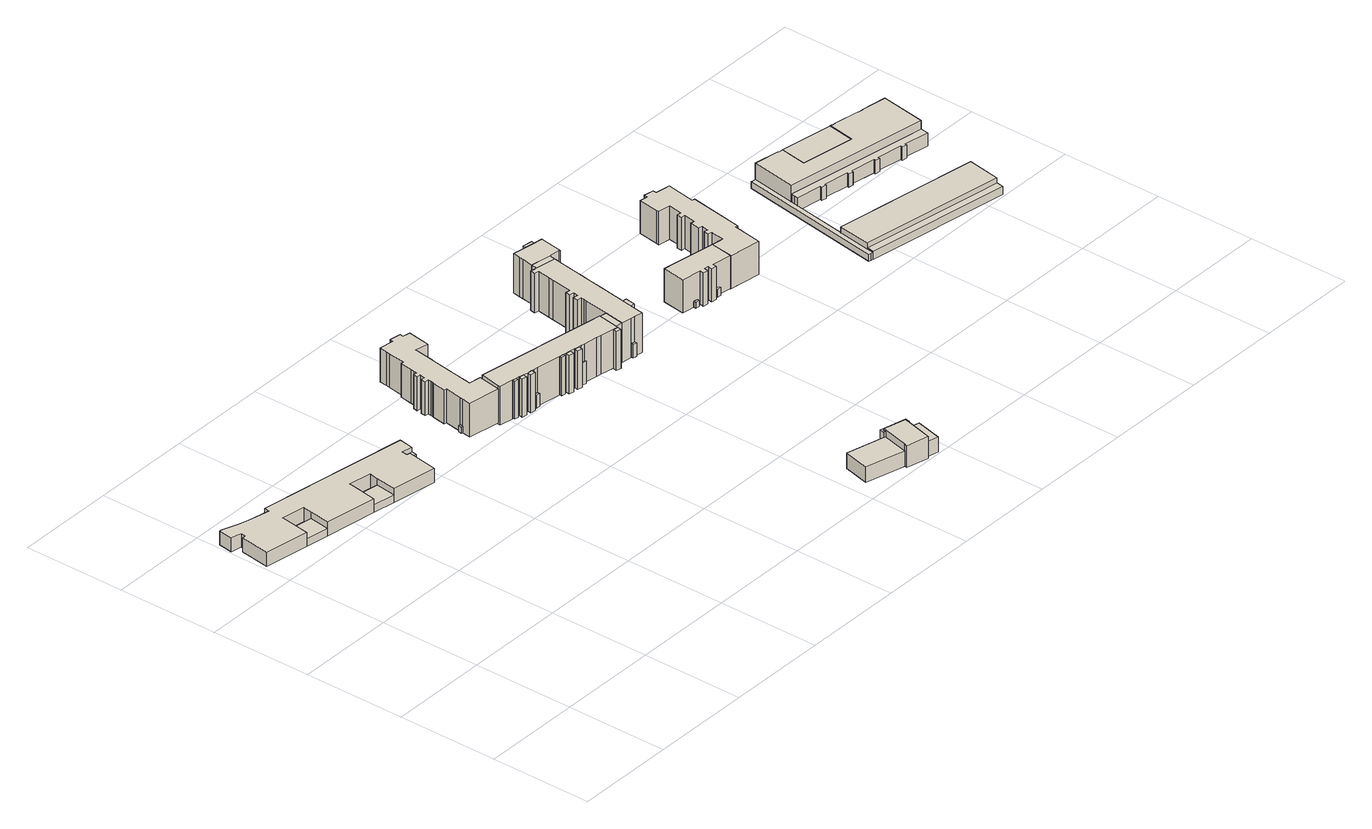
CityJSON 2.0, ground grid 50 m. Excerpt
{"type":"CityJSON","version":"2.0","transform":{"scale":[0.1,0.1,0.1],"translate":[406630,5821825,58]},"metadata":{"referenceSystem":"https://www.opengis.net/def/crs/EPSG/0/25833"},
"CityObjects":{
"building1":{"type":"Building","attributes":{"name":"Behindertenwerkstatt","Gemeindeschluessel":"11000010","function":"31001_3060"},"address":[{"country":"Germany","locality":"Berlin","thoroughfareNumber":"51","thoroughfareName":"Böhlener Straße"}],"children":["building1-1","building1-2","building1-3"]},
"building1-1":{"type":"BuildingPart","attributes":{"BezugspunktDach":"2200","measuredHeight":7.06,"storeysAboveGround":2},"parents":["building1"],"geometry":[{"type":"MultiSurface","lod":"1","boundaries":[[[0,1,2,3,4,5,6,7,8,9,10,11,12,13,14,15,16,17,18,19,20,21,22,23,24,25,26,27,28]],[[29,30,31,32,33,34,35,36,37,38,39,40,41,42,43,44,45,46,47,48,49,50,51,52,53,54,55,56,57]],[[29,57,28,27]],[[30,29,27,26]],[[31,30,26,25]],[[32,31,25,24]],[[33,32,24,23]],[[34,33,23,22]],[[35,34,22,21]],[[36,35,21,20]],[[37,36,20,19]],[[38,37,19,18]],[[39,38,18,17]],[[40,39,17,16]],[[41,40,16,15]],[[42,41,58,41,42,59,60,15,14]],[[43,42,14,13]],[[44,43,13,12]],[[45,44,12,11]],[[61,62,11,10]],[[45,63,45,46]],[[47,46,10,9]],[[48,47,48,64,65,66,9,8]],[[49,48,8,7]],[[50,49,7,6]],[[51,50,6,5]],[[52,51,67,51,52,68,69,5,4]],[[53,52,4,3]],[[54,53,3,2]],[[55,54,2,1]],[[56,55,1,0]],[[57,56,0,28]],[[60,59,42,41,58]],[[46,45,63,62,61]],[[66,65,64,48,47]],[[69,68,52,51,67]]]}]},
"building1-2":{"type":"BuildingPart","attributes":{"BezugspunktDach":"2200","measuredHeight":3.74,"storeysAboveGround":2},"parents":["building1"],"geometry":[{"type":"MultiSurface","lod":"1","boundaries":[[[65,64,69,68]],[[51,48,47,52]],[[48,51,69,64]],[[52,47,65,68]],[[51,52,68,69]],[[47,48,70,64,65]]]}]},
"building1-3":{"type":"BuildingPart","attributes":{"BezugspunktDach":"2200","measuredHeight":3.75,"storeysAboveGround":2},"parents":["building1"],"geometry":[{"type":"MultiSurface","lod":"1","boundaries":[[[60,59,62,61]],[[45,42,41,46]],[[42,45,62,59]],[[46,41,60,61]],[[45,46,71,61,62]],[[41,42,59,60]]]}]},
"building2":{"type":"Building","attributes":{"Gemeindeschluessel":"11000010","BezugspunktDach":"2200","function":"51009_1610","measuredHeight":4.84,"storeysAboveGround":0},"address":[{"country":"Germany","locality":"Berlin"}],"geometry":[{"type":"Solid","lod":"1","boundaries":[[[[72,73,74,75,76]],[[37,36,77,39,38]],[[37,38,76,75]],[[36,37,75,74]],[[77,36,74,73]],[[39,77,73,72]],[[38,39,72,76]]]]}]},
"building3":{"type":"Building","attributes":{"Gemeindeschluessel":"11000010","BezugspunktDach":"2200","function":"51009_1610","measuredHeight":3,"storeysAboveGround":0},"address":[{"country":"Germany","locality":"Berlin"}],"geometry":[{"type":"Solid","lod":"1","boundaries":[[[[78,79,80,81]],[[82,83,84,85]],[[82,85,81,80]],[[83,82,80,79]],[[84,83,79,78]],[[85,84,78,81]]]]}]},
"building4":{"type":"Building","attributes":{"Gemeindeschluessel":"11000010","BezugspunktDach":"2200","function":"31001_1010","measuredHeight":17.07,"storeysAboveGround":5},"address":[{"country":"Germany","locality":"Berlin","thoroughfareNumber":"65, 67, 69, 71","thoroughfareName":"Torgauer Straße"}],"geometry":[{"type":"Solid","lod":"1","boundaries":[[[[86,87,88,89,90,91,92,93,94,95,96,97,98,99,100,101,102,103,104,105,106,107,108,109,110,111,112,113,114,115,116,117,118,119,120,121,122,123,124,125,126,127,128]],[[129,130,131,132,133,134,135,136,137,138,139,140,141,142,143,144,145,146,147,148,149,150,151,152,153,154,155,156,157,158,159,160,161,162,163,164,165,166,167,168,169,170,171]],[[129,171,128,127]],[[130,129,127,126]],[[131,130,126,125]],[[132,131,125,124]],[[133,132,124,123]],[[134,133,123,122]],[[135,134,122,121]],[[136,135,121,120]],[[137,136,120,119]],[[138,137,119,118]],[[139,138,118,117]],[[140,139,117,116]],[[141,140,116,115]],[[142,141,115,114]],[[143,142,114,113]],[[144,143,113,112]],[[145,144,112,111]],[[146,145,111,110]],[[147,146,110,109]],[[148,147,109,108]],[[149,148,108,107]],[[150,149,107,106]],[[151,150,106,105]],[[152,151,105,104]],[[153,152,104,103]],[[154,153,103,102]],[[155,154,102,101]],[[156,155,101,100]],[[157,156,100,99]],[[158,157,99,98]],[[159,158,98,97]],[[160,159,97,96]],[[161,160,96,95]],[[162,161,95,94]],[[163,162,94,93]],[[164,163,93,92]],[[165,164,92,91]],[[166,165,91,90]],[[167,166,90,89]],[[168,167,89,88]],[[169,168,88,87]],[[170,169,87,86]],[[171,170,86,128]]]]}]},
"building5":{"type":"Building","attributes":{"Gemeindeschluessel":"11000010","BezugspunktDach":"2200","function":"51009_1610","measuredHeight":19.06,"storeysAboveGround":0},"address":[{"country":"Germany","locality":"Berlin"}],"geometry":[{"type":"Solid","lod":"1","boundaries":[[[[172,173,174,175]],[[176,177,178,179]],[[176,179,175,174]],[[177,176,174,173]],[[178,177,173,172]],[[179,178,172,175]]]]}]},
"building6":{"type":"Building","attributes":{"Gemeindeschluessel":"11000010","BezugspunktDach":"2200","function":"51009_1610","measuredHeight":6.51,"storeysAboveGround":0},"address":[{"country":"Germany","locality":"Berlin"}],"geometry":[{"type":"Solid","lod":"1","boundaries":[[[[180,181,182,183]],[[184,185,186,187]],[[184,187,183,182]],[[185,184,182,181]],[[186,185,181,180]],[[187,186,180,183]]]]}]},
"building7":{"type":"Building","attributes":{"Gemeindeschluessel":"11000010","BezugspunktDach":"2200","function":"51009_1610","measuredHeight":19.2,"storeysAboveGround":0},"address":[{"country":"Germany","locality":"Berlin"}],"geometry":[{"type":"Solid","lod":"1","boundaries":[[[[188,189,190,191]],[[192,193,194,195]],[[192,195,191,190]],[[193,192,190,189]],[[194,193,189,188]],[[195,194,188,191]]]]}]},
"building8":{"type":"Building","attributes":{"Gemeindeschluessel":"11000010","function":"31001_1010"},"address":[{"country":"Germany","locality":"Berlin","thoroughfareNumber":"59, 61, 63, 65, 67","thoroughfareName":"Böhlener Straße"}],"children":["building8-1","building8-2","building8-3","building8-4","building8-5","building8-6"]},
"building8-1":{"type":"BuildingPart","attributes":{"BezugspunktDach":"2200","measuredHeight":19.38,"storeysAboveGround":6},"parents":["building8"],"geometry":[{"type":"MultiSurface","lod":"1","boundaries":[[[174,173,196,197,198,199,200,201,190,189,202,203,204,205,206,207,208,209,210,211,212,213,214,215,216,217]],[[218,219,220,221,222,223,224,225,226,227,228,229,230,231,232,233,234,235,236,237,238,239,240,241,242,243]],[[218,243,217,216]],[[219,218,216,215]],[[220,219,215,214]],[[221,220,214,213]],[[222,221,213,212]],[[223,222,212,211]],[[225,224,210,209]],[[226,225,209,208]],[[227,226,208,207]],[[228,227,207,206]],[[229,228,206,205]],[[230,229,205,244,245]],[[231,230,204,203]],[[232,231,203,246,247,248]],[[233,232,202,189]],[[234,233,189,190]],[[235,234,190,201]],[[236,235,201,200]],[[237,236,200,199]],[[238,237,199,249,250]],[[239,238,198,197]],[[240,239,251,252]],[[241,240,196,173]],[[242,241,173,174]],[[243,242,174,217]],[[224,223,211,210]],[[245,244,205,204]],[[248,247,246,203,202]],[[249,199,198,250]],[[252,251,197,196]]]}]},
"building8-2":{"type":"BuildingPart","attributes":{"BezugspunktDach":"2200","measuredHeight":19.15,"storeysAboveGround":6},"parents":["building8"],"geometry":[{"type":"MultiSurface","lod":"1","boundaries":[[[253,197,196,254]],[[252,251,255,256]],[[252,256,254,196]],[[255,251,197,253]],[[256,255,253,254]],[[257,251,252,196,197]]]}]},
"building8-3":{"type":"BuildingPart","attributes":{"BezugspunktDach":"2200","measuredHeight":19.14,"storeysAboveGround":6},"parents":["building8"],"geometry":[{"type":"Solid","lod":"1","boundaries":[[[[258,199,198,259]],[[250,249,260,261]],[[250,261,259,198]],[[260,249,199,258]],[[261,260,258,259]],[[249,250,198,199]]]]}]},
"building8-4":{"type":"BuildingPart","attributes":{"BezugspunktDach":"2200","measuredHeight":19.5,"storeysAboveGround":6},"parents":["building8"],"geometry":[{"type":"MultiSurface","lod":"1","boundaries":[[[262,211,210,263]],[[264,265,266,267]],[[264,267,263,210]],[[265,264,224,223]],[[266,265,211,262]],[[267,266,262,263]],[[223,224,210,211]]]}]},
"building8-5":{"type":"BuildingPart","attributes":{"BezugspunktDach":"2200","measuredHeight":19.27,"storeysAboveGround":6},"parents":["building8"],"geometry":[{"type":"Solid","lod":"1","boundaries":[[[[268,203,202,269]],[[247,246,270,271]],[[247,271,269,202]],[[270,246,203,268]],[[271,270,268,269]],[[246,247,202,203]]]]}]},
"building8-6":{"type":"BuildingPart","attributes":{"BezugspunktDach":"2200","measuredHeight":19.33,"storeysAboveGround":6},"parents":["building8"],"geometry":[{"type":"MultiSurface","lod":"1","boundaries":[[[272,205,204,273]],[[245,244,274,275]],[[245,275,273,204]],[[274,244,205,272]],[[275,274,272,273]],[[244,245,204,205,276]]]}]},
"building9":{"type":"Building","attributes":{"Gemeindeschluessel":"11000010","function":"31001_2000"},"address":[{"country":"Germany","locality":"Berlin","thoroughfareNumber":"100 (1)","thoroughfareName":"Böhlener Straße"}],"children":["building9-1","building9-2","building9-3"]},
"building9-1":{"type":"BuildingPart","attributes":{"BezugspunktDach":"2200","measuredHeight":10.92,"storeysAboveGround":3},"parents":["building9"],"geometry":[{"type":"MultiSurface","lod":"1","boundaries":[[[277,278,279,280,281,282,283,284]],[[285,286,287,288,289,290,291,292]],[[285,292,284,283]],[[286,293,294,285,283,282]],[[287,286,282,281]],[[288,287,281,280]],[[289,288,280,279]],[[290,295,296,297,279,278]],[[291,290,278,277]],[[292,291,277,284]],[[285,294,293,286]],[[289,297,296,295,290]]]}]},
"building9-2":{"type":"BuildingPart","attributes":{"BezugspunktDach":"2200","measuredHeight":7.61,"storeysAboveGround":3},"parents":["building9"],"geometry":[{"type":"MultiSurface","lod":"1","boundaries":[[[298,299,300,296,295]],[[301,302,303,304,305]],[[301,305,306,290,289]],[[302,301,296,300]],[[303,302,300,299]],[[304,303,299,298]],[[305,304,298,295]],[[289,290,306,295,296]]]}]},
"building9-3":{"type":"BuildingPart","attributes":{"BezugspunktDach":"2200","measuredHeight":7.75,"storeysAboveGround":3},"parents":["building9"],"geometry":[{"type":"Solid","lod":"1","boundaries":[[[[294,293,307,308,309]],[[310,311,312,313,314]],[[310,314,309,308]],[[311,310,308,307]],[[312,311,307,293]],[[313,312,293,286,285,294]],[[314,313,294,309]],[[294,285,286,293]]]]}]},
"building10":{"type":"Building","attributes":{"Gemeindeschluessel":"11000010","BezugspunktDach":"2200","function":"51009_1610","measuredHeight":11.09,"storeysAboveGround":0},"address":[{"country":"Germany","locality":"Berlin"}],"geometry":[{"type":"Solid","lod":"1","boundaries":[[[[315,316,317,318]],[[319,320,321,322]],[[319,322,318,317]],[[320,319,317,316]],[[321,320,316,315]],[[322,321,315,318]]]]}]},
"building11":{"type":"Building","attributes":{"Gemeindeschluessel":"11000010","BezugspunktDach":"2200","function":"51009_1610","measuredHeight":10.32,"storeysAboveGround":0},"address":[{"country":"Germany","locality":"Berlin"}],"geometry":[{"type":"Solid","lod":"1","boundaries":[[[[323,324,325,326,327,328,329,330]],[[331,332,302,301,333,334,335,336]],[[331,336,330,329]],[[332,331,329,328]],[[302,332,328,327]],[[301,302,327,326]],[[333,301,326,325]],[[334,333,325,324]],[[335,334,324,323]],[[336,335,323,330]]]]}]},
"building12":{"type":"Building","attributes":{"Gemeindeschluessel":"11000010","BezugspunktDach":"2200","function":"51009_1610","measuredHeight":6.69,"storeysAboveGround":0},"address":[{"country":"Germany","locality":"Berlin"}],"geometry":[{"type":"Solid","lod":"1","boundaries":[[[[337,338,339,340]],[[341,342,343,344]],[[341,344,340,339]],[[342,341,339,338]],[[343,342,338,337]],[[344,343,337,340]]]]}]},
"building13":{"type":"Building","attributes":{"Gemeindeschluessel":"11000010","BezugspunktDach":"2200","function":"51009_1610","measuredHeight":14.35,"storeysAboveGround":0},"address":[{"country":"Germany","locality":"Berlin"}],"geometry":[{"type":"Solid","lod":"1","boundaries":[[[[345,346,347,348]],[[349,350,351,352]],[[349,352,348,347]],[[350,349,347,346]],[[351,350,346,345]],[[352,351,345,348]]]]}]},
"building14":{"type":"Building","attributes":{"Gemeindeschluessel":"11000010","function":"31001_1010"},"address":[{"country":"Germany","locality":"Berlin","thoroughfareNumber":"69, 71, 73, 75, 77","thoroughfareName":"Böhlener Straße"}],"children":["building14-1","building14-2","building14-3","building14-4","building14-5","building14-6"]},
"building14-1":{"type":"BuildingPart","attributes":{"BezugspunktDach":"2200","measuredHeight":19.67,"storeysAboveGround":6},"parents":["building14"],"geometry":[{"type":"MultiSurface","lod":"1","boundaries":[[[353,354,355,356,357,358,359,360,361,362,363,364,365,366,367,368,369,370,371,372,373,374,375,376,377,378,379,380,381,382,383,384,385,386]],[[387,388,389,390,391,392,393,394,395,396,397,398,399,400,401,402,403,404,405,406,407,408,409,410,411,412,413,414,415,416,417,418,419,420]],[[388,387,385,384]],[[389,388,384,383]],[[390,389,383,382]],[[391,390,382,381]],[[392,391,381,380]],[[393,392,380,379]],[[394,393,379,378]],[[395,394,378,377]],[[396,395,377,376]],[[397,396,376,375]],[[398,397,375,374]],[[399,398,374,373]],[[400,399,373,372]],[[401,400,372,371]],[[402,401,371,370]],[[403,402,370,369]],[[404,403,369,368]],[[405,404,368,367]],[[406,366,367,405,367,366]],[[407,406,366,365]],[[408,407,365,364]],[[409,408,364,363]],[[410,409,363,362]],[[411,410,362,361]],[[412,411,361,360]],[[413,412,360,359]],[[414,413,359,358]],[[415,414,358,357]],[[416,415,357,356]],[[417,416,421,422,355]],[[418,417,355,354]],[[419,418,354,353]],[[420,419,353,386]],[[387,420,386,385]],[[356,422,421,416]]]}]},
"building14-2":{"type":"BuildingPart","attributes":{"BezugspunktDach":"2200","measuredHeight":19.49,"storeysAboveGround":6},"parents":["building14"],"geometry":[{"type":"Solid","lod":"1","boundaries":[[[[423,424,425,426]],[[427,428,429,430]],[[427,430,426,425]],[[428,427,425,424]],[[429,428,424,423]],[[430,429,423,426]]]]}]},
"building14-3":{"type":"BuildingPart","attributes":{"BezugspunktDach":"2200","measuredHeight":19.66,"storeysAboveGround":6},"parents":["building14"],"geometry":[{"type":"Solid","lod":"1","boundaries":[[[[431,432,433,434,435,436,437,438,439,440]],[[441,442,443,429,444,445,446,447,448,449]],[[441,449,440,439]],[[442,441,439,438]],[[443,442,438,437]],[[429,443,437,436],[430,429,423,426]],[[444,429,436,435]],[[445,444,435,434]],[[446,445,434,433]],[[447,446,433,432]],[[448,447,432,431]],[[431,448,431,440]],[[423,429,430,426]],[[449,448,431,440]]]]}]},
"building14-4":{"type":"BuildingPart","attributes":{"BezugspunktDach":"2200","measuredHeight":19.63,"storeysAboveGround":6},"parents":["building14"],"geometry":[{"type":"Solid","lod":"1","boundaries":[[[[366,450,431,440,367]],[[449,448,451,406,405]],[[449,405,367,440]],[[451,448,431,450]],[[406,451,450,366]],[[448,449,440,431]],[[405,406,366,367]]]]}]},
"building14-5":{"type":"BuildingPart","attributes":{"BezugspunktDach":"2200","measuredHeight":19.68,"storeysAboveGround":6},"parents":["building14"],"geometry":[{"type":"Solid","lod":"1","boundaries":[[[[386,385,452,453]],[[454,387,420,455]],[[454,455,453,452]],[[387,454,452,385]],[[455,420,386,453]],[[420,387,385,386]]]]}]},
"building14-6":{"type":"BuildingPart","attributes":{"BezugspunktDach":"2200","measuredHeight":19.67,"storeysAboveGround":6},"parents":["building14"],"geometry":[{"type":"Solid","lod":"1","boundaries":[[[[456,457,356,422]],[[416,458,459,421]],[[458,416,356,457]],[[459,458,457,456]],[[421,459,456,422]],[[416,421,422,356]]]]}]},
"building15":{"type":"Building","attributes":{"Gemeindeschluessel":"11000010","BezugspunktDach":"2200","function":"51009_1610","measuredHeight":3,"storeysAboveGround":0},"address":[{"country":"Germany","locality":"Berlin"}],"geometry":[{"type":"Solid","lod":"1","boundaries":[[[[460,461,462,463]],[[464,465,466,467]],[[464,467,463,462]],[[465,464,462,461]],[[466,465,461,460]],[[467,466,460,463]]]]}]},
"building16":{"type":"Building","attributes":{"Gemeindeschluessel":"11000010","BezugspunktDach":"2200","function":"31001_1010","measuredHeight":16.59,"storeysAboveGround":5},"address":[{"country":"Germany","locality":"Berlin","thoroughfareNumber":"79, 81","thoroughfareName":"Böhlener Straße"}],"geometry":[{"type":"Solid","lod":"1","boundaries":[[[[468,469,470,471,472,473,474,475,476,477,478,479]],[[480,481,482,483,484,485,486,487,488,489,490,491]],[[480,491,479,478]],[[481,480,478,477]],[[482,481,477,476]],[[483,482,476,475]],[[484,483,475,474]],[[485,484,474,473]],[[486,485,473,472]],[[487,486,472,471]],[[488,487,471,470]],[[489,488,470,469]],[[490,489,469,468]],[[491,490,468,479]]]]}]},
"building17":{"type":"Building","attributes":{"Gemeindeschluessel":"11000010","BezugspunktDach":"2200","function":"51009_1610","measuredHeight":4.11,"storeysAboveGround":0},"address":[{"country":"Germany","locality":"Berlin"}],"geometry":[{"type":"Solid","lod":"1","boundaries":[[[[492,493,494,495]],[[496,497,498,499]],[[496,499,495,494]],[[497,496,494,493]],[[498,497,493,492]],[[499,498,492,495]]]]}]},
"building18":{"type":"Building","attributes":{"Gemeindeschluessel":"11000010","BezugspunktDach":"2200","function":"31001_1010","measuredHeight":16.59,"storeysAboveGround":5},"address":[{"country":"Germany","locality":"Berlin","thoroughfareNumber":"50, 52, 54, 56","thoroughfareName":"Gohliser Straße"}],"geometry":[{"type":"Solid","lod":"1","boundaries":[[[[500,501,502,503,504,505,506,507,508,509,510,511,512,513,514,515,516,517,518,519,520,521,522,523,524,525,526,527,528]],[[529,530,531,532,533,534,535,536,537,538,539,540,541,542,543,544,545,546,547,548,549,550,551,552,553,554,555,556,557]],[[529,557,528,527]],[[530,529,527,526]],[[531,530,526,525]],[[532,531,525,524]],[[533,532,524,523]],[[534,533,523,522]],[[535,534,522,521]],[[536,535,521,520]],[[537,536,520,519]],[[538,537,519,518]],[[539,538,518,517]],[[540,539,517,516]],[[541,540,516,515]],[[542,541,515,514]],[[543,542,514,513]],[[544,543,513,512]],[[545,544,512,511]],[[546,545,511,510]],[[547,546,510,509]],[[548,547,509,508]],[[549,548,508,507]],[[550,549,507,506]],[[551,550,506,505]],[[552,551,505,504]],[[553,552,504,503]],[[554,553,503,502]],[[555,554,502,501]],[[556,555,501,500]],[[557,556,500,528]]]]}]},
"building19":{"type":"Building","attributes":{"Gemeindeschluessel":"11000010","BezugspunktDach":"2200","function":"31001_3021","measuredHeight":6.2,"storeysAboveGround":2},"address":[{"country":"Germany","locality":"Berlin","thoroughfareNumber":"51 (1)","thoroughfareName":"Gohliser Straße"}],"geometry":[{"type":"Solid","lod":"1","boundaries":[[[[558,559,560,561]],[[562,563,564,565]],[[562,565,561,560]],[[563,562,560,559]],[[564,563,559,558]],[[565,564,558,561]]]]}]},
"building20":{"type":"Building","attributes":{"Gemeindeschluessel":"11000010","function":"31001_3021"},"address":[{"country":"Germany","locality":"Berlin","thoroughfareNumber":"51 (2)","thoroughfareName":"Gohliser Straße"}],"children":["building20-1","building20-2"]},
"building20-1":{"type":"BuildingPart","attributes":{"BezugspunktDach":"2200","measuredHeight":3.94,"storeysAboveGround":1},"parents":["building20"],"geometry":[{"type":"MultiSurface","lod":"1","boundaries":[[[566,567,568,569,570]],[[571,572,573,574,575]],[[571,575,570,569]],[[576,577,569,568]],[[573,572,568,567]],[[574,573,567,566]],[[575,574,566,570]],[[572,571,577,576]]]}]},
"building20-2":{"type":"BuildingPart","attributes":{"BezugspunktDach":"2200","measuredHeight":3.55,"storeysAboveGround":1},"parents":["building20"],"geometry":[{"type":"Solid","lod":"1","boundaries":[[[[578,577,576,579,580,581,582,583,584,585,586]],[[587,588,589,590,591,592,593,572,571,594,595]],[[587,595,586,585]],[[588,587,585,584]],[[589,588,584,583]],[[590,589,583,582]],[[591,590,582,581]],[[592,591,581,580]],[[593,592,580,579]],[[572,593,579,576]],[[594,571,577,578]],[[595,594,578,586]],[[571,572,576,577]]]]}]},
"building21":{"type":"Building","attributes":{"name":"Schule am Mummelsoll","Gemeindeschluessel":"11000010","function":"31001_3021"},"address":[{"country":"Germany","locality":"Berlin","thoroughfareNumber":"4","thoroughfareName":"Eilenburger Straße"},{"country":"Germany","locality":"Berlin","thoroughfareNumber":"51","thoroughfareName":"Gohliser Straße"}],"children":["building21-1","building21-2","building21-3"]},
"building21-1":{"type":"BuildingPart","attributes":{"BezugspunktDach":"2200","measuredHeight":11.49,"storeysAboveGround":3},"parents":["building21"],"geometry":[{"type":"MultiSurface","lod":"1","boundaries":[[[596,597,598,599,600,601,602,603,604,605,606,607,608,609,610,611,612,613]],[[589,614,615,616,617,618,619,620,621,622,623,624,625,626,627,628,629,590]],[[589,590,613,612]],[[614,589,612,611]],[[615,614,611,610]],[[616,615,610,609]],[[630,631,632,633,634,617,616,609,608]],[[635,631,608,607]],[[618,617,634,636,637]],[[638,635,636,639,619,618,607,606]],[[620,619,606,605]],[[621,620,605,604]],[[622,621,604,603]],[[623,622,603,602]],[[624,623,602,601]],[[625,624,601,600]],[[626,625,600,599]],[[627,626,599,598]],[[628,627,598,597]],[[629,628,597,596]],[[640,641,642,643,590,629,596,613]],[[634,633,632,631,630]],[[637,636,634,631,635]],[[639,636,635,638]],[[643,642,641,640]]]}]},
"building21-2":{"type":"BuildingPart","attributes":{"BezugspunktDach":"2200","measuredHeight":11.13,"storeysAboveGround":3},"parents":["building21"],"geometry":[{"type":"MultiSurface","lod":"1","boundaries":[[[635,638,644,632,631]],[[633,645,639,636,634]],[[645,633,632,644]],[[639,645,644,638]],[[633,634,631,632]],[[636,639,638,635]],[[646,634,636,635,631]]]}]},
"building21-3":{"type":"BuildingPart","attributes":{"BezugspunktDach":"2200","measuredHeight":8.14,"storeysAboveGround":3},"parents":["building21"],"geometry":[{"type":"Solid","lod":"1","boundaries":[[[[647,648,649,650,651,652,653,654,655,656,657,658,659,660,661,662,663,664,641,640,665,666]],[[667,643,642,668,669,670,671,672,673,674,675,676,677,678,679,680,681,682,683,684,685,686]],[[667,686,666,665]],[[643,667,665,640]],[[668,642,641,664]],[[669,668,664,663]],[[670,669,663,662]],[[671,670,662,661]],[[672,671,661,660]],[[673,672,660,659]],[[674,673,659,658]],[[675,674,658,657]],[[676,675,657,656]],[[677,676,656,655]],[[678,677,655,654]],[[679,678,654,653]],[[680,679,653,652]],[[681,680,652,651]],[[682,681,651,650]],[[683,682,650,649]],[[684,683,649,648]],[[685,684,648,647]],[[686,685,647,666]],[[642,643,640,641]]]]}]}
},
"vertices":[
[55,1805,85],[49,1778,85],[32,1779,85],[10,1630,85],[231,1596,85],[247,1697,85],[253,1742,85],[369,1724,85],[362,1679,85],[347,1578,85],[603,1538,85],[618,1639,85],[625,1685,85],[737,1667,85],[729,1622,85],[716,1520,85],[937,1486,85],[961,1635,85],[944,1638,85],[948,1666,85],[1000,1657,85],[1011,1728,85],[260,1846,85],[255,1819,85],[147,1843,85],[97,1857,85],[21,1884,85],[13,1885,85],[2,1814,85],[13,1885,15],[21,1884,15],[97,1857,15],[147,1843,15],[255,1819,15],[260,1846,15],[1011,1728,15],[1000,1657,15],[948,1666,15],[944,1638,15],[961,1635,15],[937,1486,15],[716,1520,15],[729,1622,15],[737,1667,15],[625,1685,15],[618,1639,15],[603,1538,15],[347,1578,15],[362,1679,15],[369,1724,15],[253,1742,15],[247,1697,15],[231,1596,15],[10,1630,15],[32,1779,15],[49,1778,15],[55,1805,15],[2,1814,15],[716,1520,31],[729,1622,53],[716,1520,53],[603,1538,53],[618,1639,53],[618,1639,36],[362,1679,53],[347,1578,53],[347,1578,45],[247,1697,47],[231,1596,53],[247,1697,53],
[362,1679,20],
[603,1538,18],
[961,1635,64],[996,1630,64],[1000,1657,64],[948,1666,64],[944,1638,64],[996,1630,15],
[1285,1615,59],[1288,1632,59],[1278,1633,59],[1275,1617,59],[1278,1633,29],[1288,1632,29],[1285,1615,29],[1275,1617,29],
[1437,1548,196],[1453,1648,196],[1455,1660,196],[1395,1669,196],[1396,1675,196],[1397,1684,196],[1410,1766,196],[1412,1784,196],[1428,1884,196],[1431,1902,196],[1443,1982,196],[1445,1993,196],[1445,1997,196],[1510,1986,196],[1512,1998,196],[1527,2097,196],[1491,2104,196],[1494,2121,196],[1439,2130,196],[1436,2113,196],[1364,2123,196],[1358,2084,196],[1355,2064,196],[1342,1981,196],[1330,1983,196],[1321,1921,196],[1317,1901,196],[1315,1888,196],[1298,1890,196],[1294,1867,196],[1312,1865,196],[1308,1839,196],[1290,1842,196],[1286,1819,196],[1304,1816,196],[1302,1800,196],[1301,1791,196],[1299,1782,196],[1289,1718,196],[1301,1716,196],[1288,1632,196],[1285,1615,196],[1279,1573,196],[1285,1615,26],[1288,1632,26],[1301,1716,26],[1289,1718,26],[1299,1782,26],[1301,1791,26],[1302,1800,26],[1304,1816,26],[1286,1819,26],[1290,1842,26],[1308,1839,26],[1312,1865,26],[1294,1867,26],[1298,1890,26],[1315,1888,26],[1317,1901,26],[1321,1921,26],[1330,1983,26],[1342,1981,26],[1355,2064,26],[1358,2084,26],[1364,2123,26],[1436,2113,26],[1439,2130,26],[1494,2121,26],[1491,2104,26],[1527,2097,26],[1512,1998,26],[1510,1986,26],[1445,1997,26],[1445,1993,26],[1443,1982,26],[1431,1902,26],[1428,1884,26],[1412,1784,26],[1410,1766,26],[1397,1684,26],[1396,1675,26],[1395,1669,26],[1455,1660,26],[1453,1648,26],[1437,1548,26],[1279,1573,26],
[1523,1512,214],[1525,1523,214],[1505,1526,214],[1503,1515,214],[1505,1526,24],[1525,1523,24],[1523,1512,24],[1503,1515,24],
[1642,1494,88],[1644,1505,88],[1624,1508,88],[1622,1497,88],[1624,1508,23],[1644,1505,23],[1642,1494,23],[1622,1497,23],
[1784,1472,214],[1786,1483,214],[1766,1486,214],[1764,1475,214],[1766,1486,22],[1786,1483,22],[1784,1472,22],[1764,1475,22],
[1539,1521,214],[1563,1517,214],[1586,1513,214],[1610,1510,214],[1624,1508,214],[1644,1505,214],[1799,1481,214],[1824,1477,214],[1846,1473,214],[1871,1469,214],[1884,1467,214],[1904,1464,214],[1971,1454,214],[1995,1450,214],[2060,1440,214],[2084,1436,214],[2086,1436,214],[2088,1449,214],[2104,1547,214],[1453,1648,214],[1437,1548,214],[1436,1537,214],[1437,1548,20],[1453,1648,20],[2104,1547,20],[2088,1449,20],[2086,1436,20],[2084,1436,20],[2060,1440,20],[1995,1450,20],[1971,1454,20],[1904,1464,20],[1884,1467,20],[1871,1469,20],[1846,1473,20],[1824,1477,20],[1799,1481,20],[1786,1483,20],[1766,1486,20],[1644,1505,20],[1624,1508,20],[1610,1510,20],[1586,1513,20],[1563,1517,20],[1539,1521,20],[1525,1523,20],[1505,1526,20],[1436,1537,20],[1871,1469,21],[1846,1473,21],[1824,1477,21],[1799,1481,21],[1799,1481,86],[1610,1510,23],[1586,1513,23],[1563,1517,23],[1539,1521,23],
[1560,1496,214],[1535,1500,214],[1560,1496,23],[1535,1500,23],[1563,1517,85],
[1607,1489,214],[1582,1493,214],[1607,1489,23],[1582,1493,23],
[2082,1415,214],[2057,1419,214],[2060,1440,19],[2084,1436,19],[2082,1415,19],[2057,1419,19],
[1820,1455,214],[1796,1459,214],[1820,1455,21],[1796,1459,21],
[1868,1448,214],[1843,1452,214],[1868,1448,21],[1843,1452,21],[1871,1469,163],
[2372,3,124],[2375,15,124],[2407,143,124],[2410,157,124],[2301,184,124],[2297,171,124],[2266,44,124],[2262,30,124],[2266,44,15],[2297,171,15],[2301,184,15],[2410,157,15],[2407,143,15],[2375,15,15],[2372,3,15],[2262,30,15],[2297,171,91],[2266,44,91],[2375,15,90],[2407,143,90],[2407,143,61],
[2434,1,90],[2465,128,90],[2417,141,90],[2407,143,14],[2417,141,14],[2465,128,14],[2434,1,14],[2375,15,14],[2375,15,45],
[2287,174,91],[2102,220,91],[2070,92,91],[2102,220,13],[2287,174,13],[2297,171,13],[2266,44,13],[2070,92,13],
[1902,1454,132],[1904,1464,132],[1884,1467,132],[1882,1457,132],[1884,1467,21],[1904,1464,21],[1902,1454,21],[1882,1457,21],
[2297,171,117],[2301,184,117],[2410,157,117],[2407,143,117],[2417,141,117],[2422,164,117],[2292,197,117],[2287,174,117],[2292,197,14],[2422,164,14],[2410,157,14],[2301,184,14],[2297,171,14],[2287,174,14],
[2193,1421,86],[2195,1432,86],[2175,1435,86],[2174,1424,86],[2175,1435,19],[2195,1432,19],[2193,1421,19],[2174,1424,19],
[2279,1641,161],[2282,1661,161],[2272,1662,161],[2269,1642,161],[2272,1662,18],[2282,1661,18],[2279,1641,18],[2269,1642,18],
[2175,1435,212],[2195,1432,212],[2235,1425,212],[2254,1546,212],[2269,1642,212],[2272,1662,212],[2287,1760,212],[2290,1781,212],[2301,1848,212],[2304,1872,212],[2309,1904,212],[2312,1923,212],[2317,1956,212],[2318,1963,212],[2219,1978,212],[2207,1980,212],[2207,1978,212],[2185,1982,212],[2181,1957,212],[2203,1954,212],[2193,1891,212],[2189,1865,212],[2174,1765,212],[2152,1768,212],[2149,1743,212],[2170,1740,212],[2167,1717,212],[2145,1721,212],[2141,1696,212],[2163,1693,212],[2160,1675,212],[2158,1664,212],[2140,1541,212],[2124,1443,212],[2140,1541,15],[2158,1664,15],[2160,1675,15],[2163,1693,15],[2141,1696,15],[2145,1721,15],[2167,1717,15],[2170,1740,15],[2149,1743,15],[2152,1768,15],[2174,1765,15],[2189,1865,15],[2193,1891,15],[2203,1954,15],[2181,1957,15],[2185,1982,15],[2207,1978,15],[2207,1980,15],[2219,1978,15],[2318,1963,15],[2317,1956,15],[2312,1923,15],[2309,1904,15],[2304,1872,15],[2301,1848,15],[2290,1781,15],[2287,1760,15],[2272,1662,15],[2269,1642,15],[2254,1546,15],[2235,1425,15],[2195,1432,15],[2175,1435,15],[2124,1443,15],[2246,1497,15],[2246,1497,212],
[2362,2101,206],[2366,2123,206],[2317,2131,206],[2313,2109,206],[2317,2131,15],[2366,2123,15],[2362,2101,15],[2313,2109,15],
[2323,1994,212],[2379,1986,212],[2383,1985,212],[2398,2085,212],[2399,2096,212],[2362,2101,212],[2241,2120,212],[2235,2082,212],[2232,2061,212],[2224,2009,212],[2232,2061,15],[2235,2082,15],[2241,2120,15],[2399,2096,15],[2398,2085,15],[2383,1985,15],[2379,1986,15],[2323,1994,15],[2224,2009,15],
[2321,1978,212],[2321,1978,15],
[2104,1547,212],[2088,1449,212],[2104,1547,15],[2088,1449,15],
[2267,1494,212],[2274,1543,212],[2274,1543,15],[2267,1494,15],
[2653,1459,42],[2655,1470,42],[2635,1473,42],[2633,1463,42],[2635,1473,12],[2655,1470,12],[2653,1459,12],[2633,1463,12],
[2669,1468,178],[2665,1447,178],[2690,1443,178],[2694,1464,178],[2716,1461,178],[2713,1440,178],[2738,1436,178],[2741,1457,178],[2838,1442,178],[2855,1553,178],[2589,1594,178],[2572,1483,178],[2589,1594,12],[2855,1553,12],[2838,1442,12],[2741,1457,12],[2738,1436,12],[2713,1440,12],[2716,1461,12],[2694,1464,12],[2690,1443,12],[2665,1447,12],[2669,1468,12],[2572,1483,12],
[2772,1441,53],[2773,1452,53],[2753,1455,53],[2752,1444,53],[2753,1455,12],[2773,1452,12],[2772,1441,12],[2752,1444,12],
[2996,1418,177],[3018,1561,177],[3030,1559,177],[3071,1824,177],[3059,1826,177],[3082,1968,177],[3008,1979,177],[3011,1997,177],[2963,2005,177],[2960,1987,177],[2922,1993,177],[2907,1893,177],[2905,1881,177],[2965,1872,177],[2954,1804,177],[2935,1806,177],[2932,1781,177],[2950,1779,177],[2941,1720,177],[2923,1723,177],[2916,1675,177],[2934,1672,177],[2928,1638,177],[2911,1641,177],[2907,1616,177],[2924,1613,177],[2914,1545,177],[2855,1553,177],[2838,1442,177],[2855,1553,11],[2914,1545,11],[2924,1613,11],[2907,1616,11],[2911,1641,11],[2928,1638,11],[2934,1672,11],[2916,1675,11],[2923,1723,11],[2941,1720,11],[2950,1779,11],[2932,1781,11],[2935,1806,11],[2954,1804,11],[2965,1872,11],[2905,1881,11],[2907,1893,11],[2922,1993,11],[2960,1987,11],[2963,2005,11],[3011,1997,11],[3008,1979,11],[3082,1968,11],[3059,1826,11],[3071,1824,11],[3030,1559,11],[3018,1561,11],[2996,1418,11],[2838,1442,11],
[4113,1050,68],[4139,1211,68],[3421,1324,68],[3396,1163,68],[3421,1324,6],[4139,1211,6],[4113,1050,6],[3396,1163,6],
[4107,1012,44],[4113,1050,44],[3397,1163,44],[3391,1126,44],[3391,1125,44],[3391,1126,5],[3397,1163,5],[4113,1050,5],[4107,1012,5],[3391,1125,5],[3397,1163,39],[3391,1126,39],
[3379,1128,39],[3396,1163,39],[3421,1324,39],[3463,1588,39],[3469,1628,39],[3505,1850,39],[3494,1851,39],[3482,1853,39],[3368,1130,39],[3482,1853,5],[3494,1851,5],[3505,1850,5],[3469,1628,5],[3463,1588,5],[3421,1324,5],[3396,1163,5],[3379,1128,5],[3368,1130,5],
[4186,1515,120],[4221,1737,120],[4098,1756,120],[4098,1754,120],[4072,1758,120],[4072,1760,120],[3949,1781,120],[3949,1779,120],[3924,1781,120],[3924,1784,120],[3918,1785,120],[3896,1652,120],[3632,1694,120],[3653,1824,120],[3628,1828,120],[3628,1831,120],[3505,1850,120],[3469,1628,120],[3628,1831,5],[3628,1828,5],[3653,1824,5],[3632,1694,5],[3896,1652,5],[3918,1785,5],[3924,1784,5],[3924,1781,5],[3949,1779,5],[3949,1781,5],[4072,1760,5],[4072,1758,5],[4098,1754,5],[4098,1756,5],[4221,1737,5],[4186,1515,5],[3632,1694,35],[3632,1694,119],[3653,1824,119],[3653,1824,8],[3632,1694,8],[3896,1652,119],[3896,1652,8],[3896,1652,64],[3918,1785,119],[3918,1785,8],[3469,1628,79],[4186,1515,79],[4186,1515,13],[3469,1628,13],
[3653,1827,119],[3653,1827,8],[3632,1694,82],
[3588,1569,79],[3586,1560,79],[3611,1556,79],[3612,1565,79],[3736,1545,79],[3734,1536,79],[3759,1533,79],[3760,1542,79],[3884,1522,79],[3882,1513,79],[3906,1509,79],[3908,1518,79],[4032,1499,79],[4030,1490,79],[4055,1486,79],[4056,1495,79],[4180,1475,79],[4183,1495,79],[3466,1608,79],[3463,1588,79],[3466,1608,13],[4183,1495,13],[4180,1475,13],[4056,1495,13],[4055,1486,13],[4030,1490,13],[4032,1499,13],[3908,1518,13],[3906,1509,13],[3882,1513,13],[3884,1522,13],[3760,1542,13],[3759,1533,13],[3734,1536,13],[3736,1545,13],[3612,1565,13],[3611,1556,13],[3586,1560,13],[3588,1569,13],[3463,1588,13]
]}
